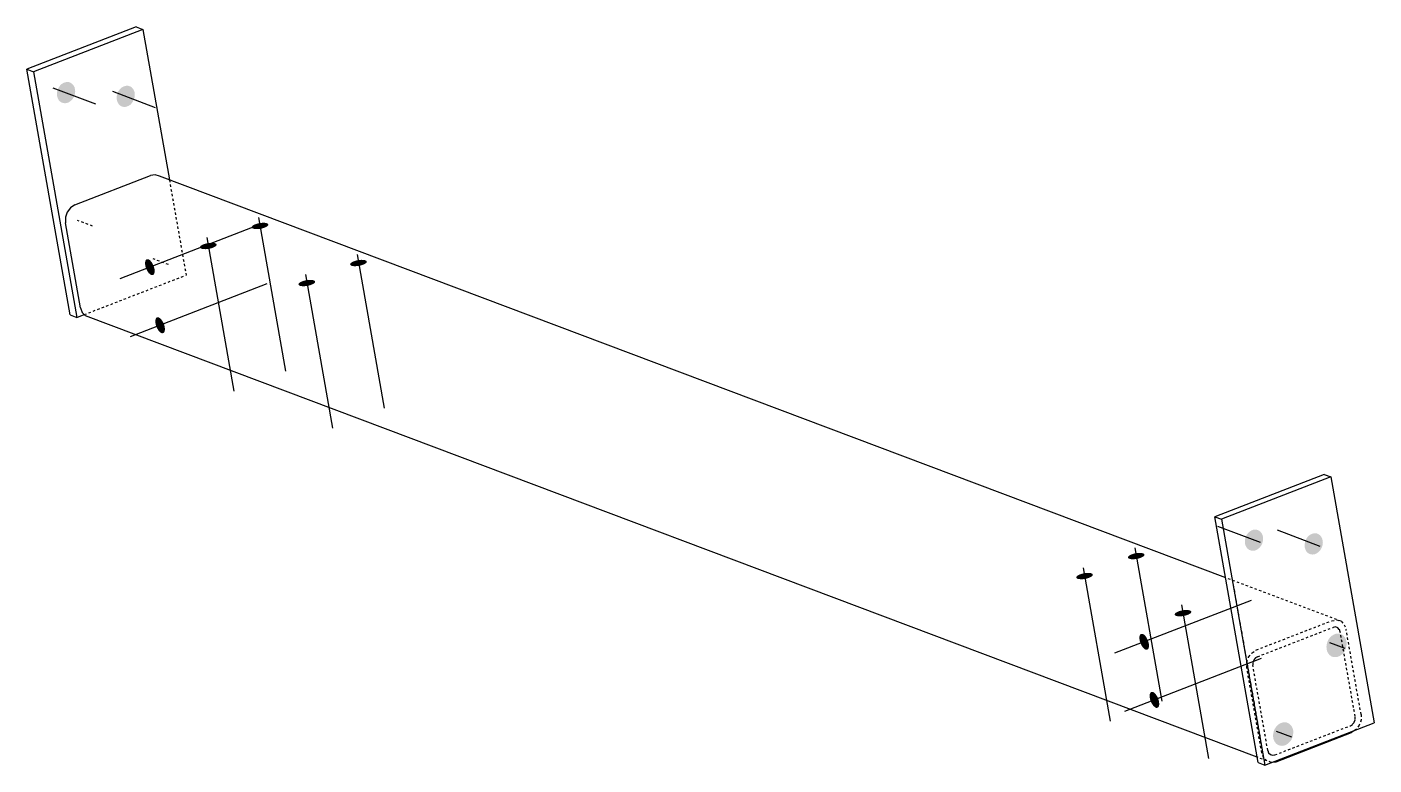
# Model space of a CAD drawing. Header units: millimetres. Extents: x 10 to 27817, y -3 to 621.
# Drawn here: x 10 to 1126, y 10 to 621 of the extents above; entities that cross this region are included whole.
import ezdxf

# ---------------------------------------------------------------- set-up
doc = ezdxf.new("R2010")
doc.units = ezdxf.units.MM
doc.linetypes.add('DXK_LINE_DOT2', pattern=[3.9198, 1.9599, -1.9599])
doc.layers.add('STÅL', color=7, linetype='Continuous')

msp = doc.modelspace()

# ---------------------------------------------------------------- hatches: boundary and pattern name
at = {"layer": 'STÅL', "linetype": 'Continuous'}
for points in [[(35.2, 569.3), (36, 571), (37, 572.5), (38.3, 573.8), (39.8, 574.7), (41.3, 575.3), (42.9, 575.5), (44.4, 575.4), (45.9, 574.8), (47.1, 573.9), (48.2, 572.7), (49, 571.3), (49.4, 569.6), (49.6, 567.8), (49.4, 565.9), (48.9, 564.1), (48.1, 562.4), (47, 560.9), (45.7, 559.7), (44.2, 558.7), (42.7, 558.1), (41.1, 557.9), (39.6, 558.1), (38.1, 558.6), (36.9, 559.5), (35.8, 560.7), (35.1, 562.2), (34.6, 563.9), (34.5, 565.7), (34.6, 567.5)], [(84.6, 566.2), (85.4, 567.9), (86.5, 569.4), (87.8, 570.7), (89.2, 571.6), (90.8, 572.2), (92.4, 572.5), (93.9, 572.3), (95.3, 571.8), (96.6, 570.9), (97.6, 569.7), (98.4, 568.2), (98.9, 566.5), (99, 564.7), (98.8, 562.9), (98.3, 561.1), (97.5, 559.4), (96.4, 557.9), (95.2, 556.6), (93.7, 555.7), (92.2, 555.1), (90.6, 554.8), (89, 555), (87.6, 555.5), (86.3, 556.4), (85.3, 557.7), (84.5, 559.1), (84.1, 560.8), (83.9, 562.6), (84.1, 564.4)], [(203.1, 453.9), (201.7, 453.7), (200.3, 453.6), (199, 453.6), (197.9, 453.8), (197, 454), (196.3, 454.4), (195.9, 454.8), (195.8, 455.3), (196, 455.8), (196.5, 456.4), (197.3, 456.9), (198.3, 457.5), (199.5, 457.9), (200.9, 458.3), (202.3, 458.6), (203.8, 458.8), (205.1, 458.9), (206.4, 458.9), (207.6, 458.7), (208.5, 458.5), (209.2, 458.1), (209.5, 457.7), (209.6, 457.2), (209.4, 456.7), (208.9, 456.1), (208.1, 455.6), (207.1, 455.1), (205.9, 454.6), (204.6, 454.2)], [(160.3, 437.3), (158.9, 437.1), (157.5, 437), (156.2, 437.1), (155.1, 437.2), (154.2, 437.4), (153.5, 437.8), (153.1, 438.2), (153, 438.7), (153.2, 439.3), (153.7, 439.8), (154.5, 440.4), (155.5, 440.9), (156.7, 441.3), (158.1, 441.7), (159.5, 442), (160.9, 442.2), (162.3, 442.3), (163.6, 442.3), (164.8, 442.2), (165.7, 441.9), (166.3, 441.6), (166.7, 441.1), (166.8, 440.6), (166.6, 440.1), (166.1, 439.6), (165.3, 439), (164.3, 438.5), (163.1, 438), (161.8, 437.6)], [(114.5, 423.3), (115, 421.9), (115.3, 420.5), (115.4, 419.2), (115.4, 418.1), (115.2, 417.1), (114.8, 416.3), (114.3, 415.7), (113.6, 415.5), (112.9, 415.5), (112.1, 415.9), (111.3, 416.5), (110.4, 417.3), (109.7, 418.4), (109, 419.6), (108.4, 420.9), (107.9, 422.3), (107.6, 423.7), (107.5, 425), (107.5, 426.2), (107.7, 427.2), (108.1, 428), (108.6, 428.5), (109.3, 428.7), (110, 428.7), (110.8, 428.4), (111.6, 427.8), (112.4, 426.9), (113.2, 425.9), (113.9, 424.6)], [(284.7, 423.2), (283.3, 423), (281.9, 422.9), (280.6, 422.9), (279.5, 423), (278.5, 423.3), (277.9, 423.6), (277.5, 424.1), (277.4, 424.6), (277.6, 425.1), (278.1, 425.7), (278.9, 426.2), (279.9, 426.7), (281.1, 427.2), (282.5, 427.6), (283.9, 427.9), (285.3, 428.1), (286.7, 428.2), (288, 428.1), (289.1, 428), (290.1, 427.8), (290.7, 427.4), (291.1, 427), (291.2, 426.5), (291, 426), (290.5, 425.4), (289.7, 424.9), (288.7, 424.3), (287.5, 423.9), (286.1, 423.5)], [(241.9, 406.6), (240.5, 406.4), (239.1, 406.3), (237.8, 406.3), (236.6, 406.5), (235.7, 406.7), (235.1, 407.1), (234.7, 407.5), (234.6, 408), (234.8, 408.5), (235.3, 409.1), (236.1, 409.6), (237.1, 410.1), (238.3, 410.6), (239.7, 411), (241.1, 411.3), (242.5, 411.5), (243.9, 411.6), (245.2, 411.6), (246.3, 411.4), (247.3, 411.2), (247.9, 410.8), (248.3, 410.4), (248.4, 409.9), (248.2, 409.4), (247.7, 408.8), (246.9, 408.3), (245.9, 407.8), (244.7, 407.3), (243.3, 406.9)], [(123, 375.2), (123.5, 373.8), (123.8, 372.4), (123.9, 371.1), (123.9, 369.9), (123.7, 368.9), (123.3, 368.1), (122.8, 367.6), (122.1, 367.4), (121.4, 367.4), (120.6, 367.7), (119.8, 368.3), (118.9, 369.2), (118.2, 370.2), (117.5, 371.5), (116.9, 372.8), (116.4, 374.2), (116.1, 375.6), (116, 376.9), (116, 378), (116.2, 379), (116.6, 379.8), (117.1, 380.4), (117.7, 380.6), (118.5, 380.6), (119.3, 380.2), (120.1, 379.6), (120.9, 378.8), (121.7, 377.7), (122.4, 376.5)], [(1019.5, 198.5), (1020.3, 200.2), (1021.4, 201.7), (1022.7, 202.9), (1024.1, 203.9), (1025.7, 204.5), (1027.3, 204.7), (1028.8, 204.5), (1030.2, 204), (1031.5, 203.1), (1032.5, 201.9), (1033.3, 200.4), (1033.8, 198.8), (1033.9, 197), (1033.7, 195.1), (1033.2, 193.3), (1032.4, 191.6), (1031.3, 190.1), (1030, 188.9), (1028.6, 187.9), (1027, 187.3), (1025.5, 187.1), (1023.9, 187.3), (1022.5, 187.8), (1021.2, 188.7), (1020.2, 189.9), (1019.4, 191.4), (1018.9, 193), (1018.8, 194.8), (1019, 196.7)], [(1069, 195.4), (1069.8, 197.1), (1070.8, 198.6), (1072.1, 199.9), (1073.6, 200.8), (1075.1, 201.4), (1076.7, 201.6), (1078.3, 201.5), (1079.7, 200.9), (1081, 200), (1082, 198.8), (1082.8, 197.4), (1083.2, 195.7), (1083.4, 193.9), (1083.2, 192.1), (1082.7, 190.3), (1081.9, 188.6), (1080.8, 187), (1079.5, 185.8), (1078, 184.8), (1076.5, 184.2), (1074.9, 184), (1073.4, 184.2), (1071.9, 184.7), (1070.7, 185.6), (1069.6, 186.8), (1068.9, 188.3), (1068.4, 190), (1068.3, 191.8), (1068.5, 193.6)], [(929.2, 180.4), (927.7, 180.2), (926.3, 180.1), (925, 180.1), (923.9, 180.3), (923, 180.5), (922.3, 180.9), (921.9, 181.3), (921.8, 181.8), (922.1, 182.3), (922.6, 182.9), (923.3, 183.4), (924.4, 183.9), (925.6, 184.4), (926.9, 184.8), (928.3, 185.1), (929.8, 185.3), (931.2, 185.4), (932.5, 185.4), (933.6, 185.2), (934.5, 185), (935.2, 184.6), (935.6, 184.2), (935.6, 183.7), (935.4, 183.2), (934.9, 182.6), (934.1, 182.1), (933.1, 181.6), (931.9, 181.1), (930.6, 180.7)], [(886.4, 163.8), (884.9, 163.6), (883.5, 163.5), (882.2, 163.6), (881.1, 163.7), (880.2, 163.9), (879.5, 164.3), (879.1, 164.7), (879, 165.2), (879.3, 165.7), (879.8, 166.3), (880.5, 166.8), (881.6, 167.4), (882.8, 167.8), (884.1, 168.2), (885.5, 168.5), (887, 168.7), (888.4, 168.8), (889.7, 168.8), (890.8, 168.7), (891.7, 168.4), (892.4, 168.1), (892.8, 167.6), (892.8, 167.1), (892.6, 166.6), (892.1, 166), (891.3, 165.5), (890.3, 165), (889.1, 164.5), (887.8, 164.1)], [(967.9, 133.1), (966.5, 132.9), (965.1, 132.8), (963.8, 132.8), (962.7, 133), (961.8, 133.2), (961.1, 133.6), (960.7, 134), (960.6, 134.5), (960.8, 135), (961.3, 135.6), (962.1, 136.1), (963.1, 136.6), (964.3, 137.1), (965.7, 137.5), (967.1, 137.8), (968.5, 138), (969.9, 138.1), (971.2, 138.1), (972.4, 137.9), (973.3, 137.7), (973.9, 137.3), (974.3, 136.9), (974.4, 136.4), (974.2, 135.9), (973.7, 135.3), (972.9, 134.8), (971.9, 134.2), (970.7, 133.8), (969.4, 133.4)], [(938.4, 112.9), (938.9, 111.5), (939.2, 110.2), (939.3, 108.9), (939.3, 107.7), (939.1, 106.7), (938.7, 105.9), (938.2, 105.4), (937.6, 105.1), (936.8, 105.2), (936, 105.5), (935.2, 106.1), (934.4, 106.9), (933.6, 108), (932.9, 109.2), (932.3, 110.5), (931.8, 111.9), (931.5, 113.3), (931.4, 114.6), (931.4, 115.8), (931.6, 116.8), (932, 117.6), (932.5, 118.1), (933.2, 118.3), (933.9, 118.3), (934.7, 118), (935.5, 117.4), (936.4, 116.5), (937.1, 115.5), (937.8, 114.2)], [(1087.1, 111.6), (1088, 113.5), (1089.2, 115.2), (1090.7, 116.6), (1092.3, 117.6), (1094, 118.3), (1095.7, 118.5), (1097.5, 118.4), (1099, 117.8), (1100.5, 116.8), (1101.6, 115.4), (1102.5, 113.8), (1103, 111.9), (1103.1, 109.9), (1102.9, 107.9), (1102.4, 105.9), (1101.5, 104), (1100.3, 102.3), (1098.8, 100.9), (1097.2, 99.9), (1095.5, 99.2), (1093.7, 99), (1092, 99.1), (1090.4, 99.7), (1089, 100.7), (1087.9, 102.1), (1087, 103.7), (1086.5, 105.6), (1086.4, 107.6), (1086.6, 109.6)], [(946.9, 64.8), (947.4, 63.4), (947.7, 62), (947.8, 60.7), (947.8, 59.5), (947.6, 58.5), (947.2, 57.8), (946.7, 57.2), (946, 57), (945.3, 57), (944.5, 57.4), (943.7, 58), (942.8, 58.8), (942.1, 59.9), (941.4, 61.1), (940.8, 62.4), (940.3, 63.8), (940, 65.2), (939.9, 66.5), (939.9, 67.7), (940.1, 68.7), (940.5, 69.4), (941, 70), (941.7, 70.2), (942.4, 70.2), (943.2, 69.9), (944, 69.3), (944.8, 68.4), (945.6, 67.3), (946.3, 66.1)], [(1042.9, 38.2), (1043.8, 40), (1045, 41.7), (1046.5, 43.1), (1048.1, 44.2), (1049.8, 44.8), (1051.5, 45.1), (1053.2, 44.9), (1054.8, 44.3), (1056.2, 43.3), (1057.4, 42), (1058.3, 40.3), (1058.8, 38.5), (1058.9, 36.5), (1058.7, 34.4), (1058.2, 32.4), (1057.3, 30.5), (1056.1, 28.9), (1054.6, 27.5), (1053, 26.4), (1051.3, 25.7), (1049.5, 25.5), (1047.8, 25.7), (1046.2, 26.3), (1044.8, 27.3), (1043.7, 28.6), (1042.8, 30.2), (1042.3, 32.1), (1042.1, 34.1), (1042.4, 36.1)]]:
    msp.add_hatch(color=96, dxfattribs=at).paths.add_polyline_path(points)

# ---------------------------------------------------------------- linework, layer by layer
at = {"layer": 'STÅL', "color": 2, "linetype": 'Continuous'}
for p, q in [((100.1, 621.1), (9.6, 586.1)), ((105.6, 619.1), (15, 584)), ((100.1, 621.1), (105.6, 619.1)), ((105.6, 619.1), (127.6, 494.4)), ((9.6, 586.1), (15, 584)), ((45.5, 382.5), (9.6, 586.1)), ((15, 584), (50.9, 380.4)), ((49.4, 473.8), (112, 498)), ((115.9, 498.6), (112, 498)), ((119.5, 497.4), (115.9, 498.6)), ((1002.9, 164.7), (119.5, 497.4)), ((45.8, 471.4), (43, 467.8)), ((49.4, 473.8), (45.8, 471.4)), ((43, 467.8), (41.5, 463.4)), ((41.5, 463.4), (41.5, 458.8)), ((53.9, 388.5), (41.5, 458.8)), ((45.5, 382.5), (50.9, 380.4)), ((50.9, 380.4), (57.1, 382.8)), ((53.9, 388.5), (55.4, 384.5)), ((55.4, 384.5), (58.2, 381.8)), ((1029.1, 16), (58.2, 381.8)), ((1084.5, 250.3), (993.9, 215.2)), ((1089.9, 248.3), (999.4, 213.2)), ((1084.5, 250.3), (1089.9, 248.3)), ((1089.9, 248.3), (1125.8, 44.7)), ((993.9, 215.2), (999.4, 213.2)), ((1029.8, 11.6), (993.9, 215.2)), ((999.4, 213.2), (1035.3, 9.6)), ((1035.3, 9.6), (1125.8, 44.7)), ((1044.7, 12.4), (1107.2, 36.7)), ((1110.4, 38.7), (1107.2, 36.7)), ((1029.8, 11.6), (1035.3, 9.6)), ((1041.2, 11.9), (1044.7, 12.4))]:
    msp.add_line(p, q, dxfattribs=at)
at = {"layer": 'STÅL', "color": 96, "linetype": 'Continuous'}
for p, q in [((31.1, 570.8), (66.5, 557.5)), ((80.6, 567.8), (115.9, 554.4)), ((201.5, 463.2), (223.9, 336)), ((199.9, 456.4), (86.7, 412.5)), ((158.7, 446.6), (181.1, 319.4)), ((283.1, 432.5), (305.5, 305.2)), ((240.3, 415.9), (262.7, 288.6)), ((208.4, 408.3), (95.2, 364.4)), ((1031.8, 193.9), (996.4, 207.2)), ((1081.3, 190.8), (1045.9, 204.1)), ((927.5, 189.7), (950, 62.4)), ((884.7, 173.1), (907.2, 45.9)), ((1023.9, 146), (910.7, 102.2)), ((966.3, 142.4), (988.7, 15.1)), ((1101.8, 106.1), (1089.3, 110.8)), ((1032.3, 97.9), (919.1, 54)), ((1057.6, 32.6), (1045.1, 37.3))]:
    msp.add_line(p, q, dxfattribs=at)
at = {"layer": 'STÅL', "color": 7, "linetype": 'DXK_LINE_DOT2'}
for p, q in [((127.6, 494.4), (141.5, 415.5)), ((57.1, 382.8), (141.5, 415.5)), ((1098.5, 128.7), (1002.9, 164.7)), ((1028.3, 105), (1090.9, 129.2)), ((1029.3, 99.4), (1091.9, 123.7)), ((1090.9, 129.2), (1094.8, 129.8)), ((1093.8, 124), (1091.9, 123.7)), ((1095.7, 123.4), (1093.8, 124)), ((1094.8, 129.8), (1098.5, 128.7)), ((1097, 122), (1095.7, 123.4)), ((1098.5, 128.7), (1101.2, 125.9)), ((1101.2, 125.9), (1102.7, 121.9)), ((1097.8, 120), (1097, 122)), ((1110.2, 49.7), (1097.8, 120)), ((1115.1, 51.6), (1102.7, 121.9)), ((1021.9, 99), (1024.7, 102.7)), ((1024.7, 102.7), (1028.3, 105)), ((1020.4, 94.6), (1021.9, 99)), ((1020.4, 90.1), (1020.4, 94.6)), ((1032.8, 19.7), (1020.4, 90.1)), ((1026.1, 96.5), (1025.4, 94.2)), ((1025.4, 94.2), (1025.4, 92)), ((1037.8, 21.6), (1025.4, 92)), ((1027.5, 98.3), (1026.1, 96.5)), ((1029.3, 99.4), (1027.5, 98.3)), ((1108.1, 43.4), (1109.4, 45.2)), ((1109.4, 45.2), (1110.2, 47.4)), ((1110.2, 47.4), (1110.2, 49.7)), ((1115.1, 47.1), (1113.6, 42.6)), ((1115.1, 51.6), (1115.1, 47.1)), ((1043.7, 18), (1106.2, 42.2)), ((1106.2, 42.2), (1108.1, 43.4)), ((1110.8, 39), (1110.4, 38.7)), ((1113.6, 42.6), (1110.8, 39)), ((1037.1, 13), (1029.1, 16)), ((1034.3, 15.8), (1032.8, 19.7)), ((1037.1, 13), (1034.3, 15.8)), ((1040.7, 11.8), (1037.1, 13)), ((1037.8, 21.6), (1038.5, 19.7)), ((1038.5, 19.7), (1039.9, 18.3)), ((1039.9, 18.3), (1041.7, 17.7)), ((1040.7, 11.8), (1041.2, 11.9)), ((1041.7, 17.7), (1043.7, 18))]:
    msp.add_line(p, q, dxfattribs=at)
at = {"layer": 'STÅL', "color": 96, "linetype": 'DXK_LINE_DOT2'}
for p, q in [((64, 456.2), (51.5, 460.9)), ((126.8, 424.2), (114.3, 428.9)), ((1009.1, 159), (1031.5, 31.7))]:
    msp.add_line(p, q, dxfattribs=at)

doc.saveas('drawing.dxf')
